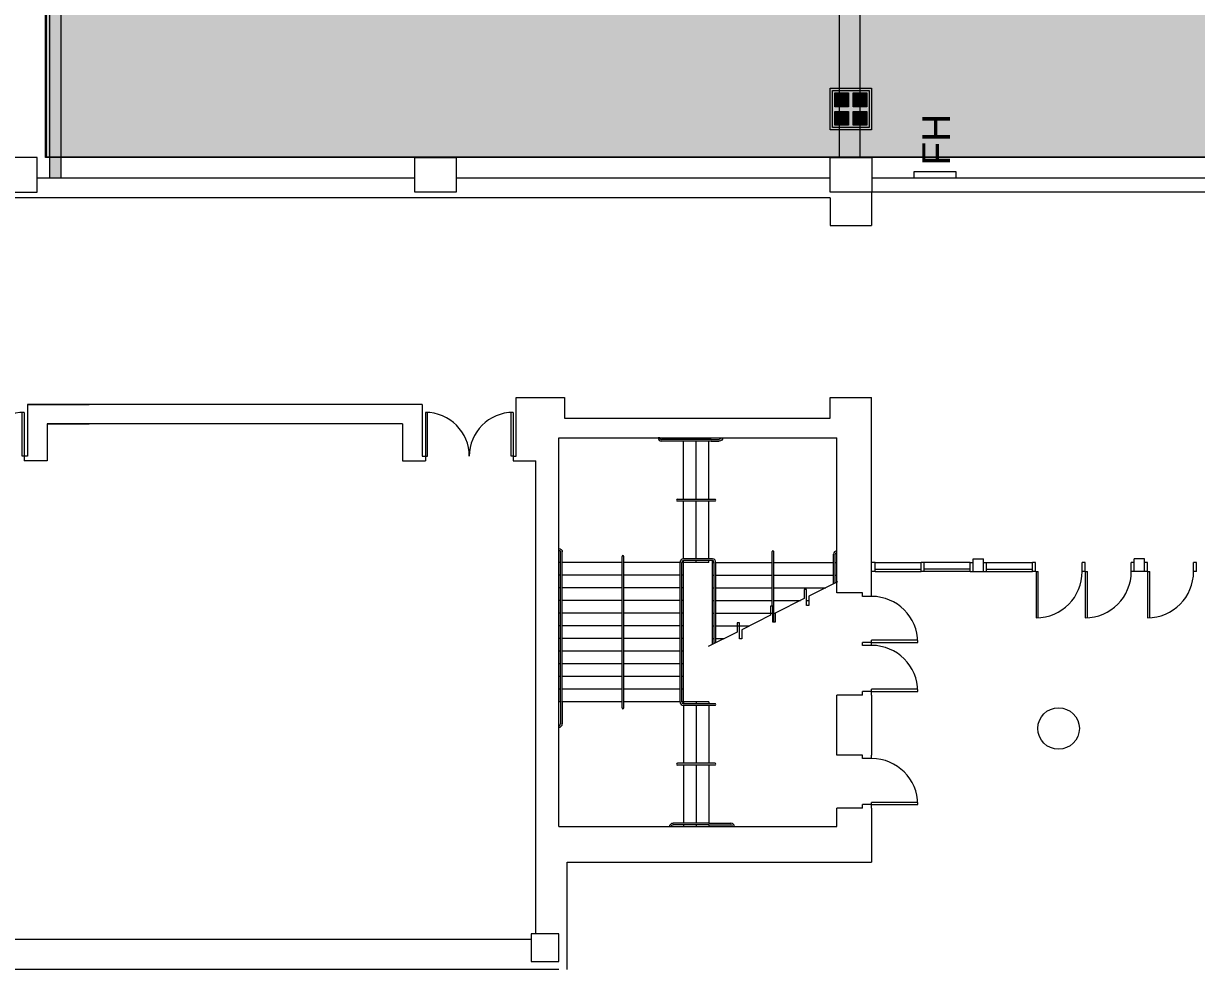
# Model space of a CAD drawing. Header units: inches. Extents: x -10671 to 1761, y -674 to 7170.
# Drawn here: x -2535 to -1519, y -671 to 150 of the extents above; entities that cross this region are included whole.
import ezdxf

# ---------------------------------------------------------------- set-up
doc = ezdxf.new("R2010")
doc.units = ezdxf.units.IN
doc.header["$LTSCALE"] = 19.2
doc.header["$MEASUREMENT"] = 0
for name, color, linetype, lineweight in [('DWG-0', 7, 'Continuous', 18), ('Venue-Floor Pockets', 7, 'Continuous', 5), ('Venue-Walls and Doors', 7, 'Continuous', 5)]:
    doc.layers.add(name, color=color, linetype=linetype, lineweight=lineweight)
for name, color, linetype, lineweight, true_color in [('DWG-bldg-utility box', 3, 'Continuous', 18, 0x00ff00), ('Venue-Ceiling-Obstructions', 7, 'Continuous', 5, 0xdd0000), ('Venue-Columns', 7, 'Continuous', 18, 0xc0c0c0), ('Venue-Fire Apparatus and Text', 1, 'Continuous', 5, 0xff0000), ('Venue-NO HANG ZONE', 7, 'Continuous', 15, 0xdd0000), ('Venue-Rigging Steel-Low', 7, 'Continuous', 5, 0x0000dd)]:
    doc.layers.add(name, color=color, linetype=linetype, lineweight=lineweight, true_color=true_color)
doc.styles.add('Arial', font='Arial')

# ---------------------------------------------------------------- blocks, each defined once
blk = doc.blocks.new('A-xp01$0$AD04A')
at = {"layer": 'DWG-0'}
for p, q in [((-1, 1), (-1, 0)), ((-0.951, 0), (-0.951, 0.999)), ((0.951, 0), (0.951, 0.999)), ((1, 1), (1, 0)), ((-1, 0), (-0.951, 0)), ((1, 0), (0.951, 0))]:
    blk.add_line(p, q, dxfattribs=at)
for centre, start, end in [((-1, 0), 0, 90), ((1, 0), 90, 180)]:
    blk.add_arc(centre, 1, start, end, dxfattribs=at)
blk = doc.blocks.new('A-xp01$0$AD05A')
at = {"layer": 'DWG-0'}
for p, q in [((0, 0), (0.049, 0)), ((0, 0), (0, -1)), ((0.049, -0.999), (0.049, 0))]:
    blk.add_line(p, q, dxfattribs=at)
blk.add_arc((0, 0), 1, 270, 0, dxfattribs=at)
blk = doc.blocks.new('A-xp01$0$AA22C')
at = {"layer": 'DWG-0'}
for p, q in [((0, 0), (0, -12.666)), ((1, 0), (1, -12.666)), ((-1, -13.666), (-1, -14.666))]:
    blk.add_line(p, q, dxfattribs=at)
for radius in [2, 1]:
    blk.add_arc((-1, -12.666), radius, 270, 0, dxfattribs=at)
blk = doc.blocks.new('A-xp01$0$COL-36R')
at = {"layer": 'DWG-0'}
blk.add_circle((0, 0), 18, dxfattribs=at)
blk = doc.blocks.new('A-xp01$0$AA22B')
at = {"layer": 'DWG-0'}
for p, q in [((0, 0), (0, -4.666)), ((1, 0), (1, -4.666)), ((-1, -5.666), (-1, -6.666))]:
    blk.add_line(p, q, dxfattribs=at)
for radius in [2, 1]:
    blk.add_arc((-1, -4.666), radius, 270, 0, dxfattribs=at)
blk = doc.blocks.new('A-xp01$0$B$2424')
at = {"layer": 'Venue-Walls and Doors', "flags": 128}
blk.add_lwpolyline([(-12, -12), (12, -12), (12, 12), (-12, 12)], close=True, dxfattribs=at)
blk.add_lwpolyline([(-12, -12), (12, -12), (12, 12), (-12, 12)], close=True, dxfattribs=at)
blk = doc.blocks.new('A-xp01$0$B$3036')
at = {"layer": 'DWG-0', "flags": 128}
blk.add_lwpolyline([(-15, -18), (-15, 18), (15, 18), (15, -18)], close=True, dxfattribs=at)
blk = doc.blocks.new('A-xp01$0$B$3030')
at = {"layer": 'DWG-0', "flags": 128}
blk.add_lwpolyline([(-15, -15), (15, -15), (15, 15), (-15, 15)], close=True, dxfattribs=at)
blk = doc.blocks.new('FLOORBOX')
at = {"layer": 'Venue-Floor Pockets', "linetype": 'Continuous', "lineweight": 0, "true_color": 0xaaaaaa}
blk.add_hatch(color=253, dxfattribs=at).paths.add_polyline_path([(-18, 18), (18, 18), (18, -18), (-18, -18)])
at = {"layer": 'Venue-Floor Pockets', "linetype": 'Continuous', "lineweight": 0, "true_color": 0xbbbbbb}
blk.add_hatch(color=9, dxfattribs=at).paths.add_polyline_path([(-16, 16), (16, 16), (16, -16), (-16, -16)])
at = {"layer": 'Venue-Floor Pockets', "linetype": 'Continuous', "lineweight": 0, "true_color": 0xdddddd}
for points in [[(-14, 14), (-2, 14), (-2, 2), (-14, 2)], [(2, 14), (14, 14), (14, 2), (2, 2)], [(-14, -2), (-2, -2), (-2, -14), (-14, -14)], [(2, -2), (14, -2), (14, -14), (2, -14)]]:
    blk.add_hatch(color=254, dxfattribs=at).paths.add_polyline_path(points)
at = {"layer": 'Venue-Floor Pockets', "color": 7, "linetype": 'Continuous', "lineweight": 5, "flags": 128}
for points in [[(-18, 18), (18, 18), (18, -18), (-18, -18)], [(-16, 16), (16, 16), (16, -16), (-16, -16)], [(-14, 14), (-2, 14), (-2, 2), (-14, 2)], [(2, 14), (14, 14), (14, 2), (2, 2)], [(-14, -2), (-2, -2), (-2, -14), (-14, -14)], [(2, -2), (14, -2), (14, -14), (2, -14)]]:
    blk.add_lwpolyline(points, close=True, dxfattribs=at)
blk = doc.blocks.new('No Hang Zone H_1 (2D)')
at = {"layer": 'Venue-NO HANG ZONE', "linetype": 'Continuous', "lineweight": 0}
blk.add_hatch(color=7, dxfattribs=at).paths.add_polyline_path([(-1245.0112, 1241.49465), (-1245.0112, -1241.49465), (1245.0112, -1241.49465), (1245.0112, -914.50545), (-985.5915, -914.50545), (-985.5915, 1241.49465)])
at = {"layer": 'Venue-NO HANG ZONE', "flags": 128}
blk.add_lwpolyline([(-1245.0112, 1241.49465), (-1245.0112, -1241.49465), (1245.0112, -1241.49465), (1245.0112, -914.50545), (-985.5915, -914.50545), (-985.5915, 1241.49465)], close=True, dxfattribs=at)

msp = doc.modelspace()

# ---------------------------------------------------------------- hatches: boundary and pattern name
at = {"layer": 'Venue-Ceiling-Obstructions', "linetype": 'Continuous', "lineweight": 0, "true_color": 0xffff00}
msp.add_hatch(color=2, dxfattribs=at).paths.add_polyline_path([(-2512.8, 1258.7), (-2512.6, 15.6), (-2502.5, 15.6), (-2502.3, 1258.6)])
at = {"layer": 'Venue-NO HANG ZONE', "linetype": 'Continuous', "lineweight": 0}
msp.add_hatch(color=7, dxfattribs=at).paths.add_polyline_path([(-2516, 33.2), (-2516, 292.7), (-360, 292.7), (-360, 33.2)])

# ---------------------------------------------------------------- linework, layer by layer
at = {"layer": 'Venue-Ceiling-Obstructions', "flags": 128}
msp.add_lwpolyline([(-2512.8, 1258.7), (-2512.6, 15.6), (-2502.5, 15.6), (-2502.3, 1258.6)], close=True, dxfattribs=at)
at = {"layer": 'Venue-Fire Apparatus and Text', "linetype": 'Continuous', "flags": 128}
msp.add_lwpolyline([(-1763.3, 15.3), (-1763.3, 21.3), (-1727.3, 21.3), (-1727.3, 15.3)], dxfattribs=at)
at = {"layer": 'Venue-NO HANG ZONE', "flags": 128}
msp.add_lwpolyline([(-2516, 33.2), (-2516, 292.7), (-360, 292.7), (-360, 33.2)], close=True, dxfattribs=at)
at = {"layer": 'Venue-Rigging Steel-Low'}
for p, q in [((-1828.1, 33.3), (-1828.1, 2523)), ((-1810.1, 33.3), (-1810.1, 2523))]:
    msp.add_line(p, q, dxfattribs=at)
at = {"layer": 'Venue-Walls and Doors', "linetype": 'Continuous'}
for p, q in [((-2196.2, 15.3), (-2523.2, 15.3)), ((-1836.2, 15.3), (-2160.2, 15.3)), ((-1476.3, 15.3), (-1800.2, 15.3)), ((-1476.3, 3.3), (-1800.2, 3.3)), ((-2423.8, -1.7), (-2598.2, -1.7)), ((-1836.2, -1.7), (-2423.8, -1.7)), ((-2189.7, -180.7), (-2531.8, -180.7)), ((-2531.8, -180.7), (-2478.2, -180.7)), ((-2206.7, -197.7), (-2514.8, -197.7)), ((-2514.8, -197.7), (-2514.8, -229.7)), ((-2514.8, -197.7), (-2514.8, -229.7)), ((-2514.8, -197.7), (-2478.2, -197.7)), ((-2206.7, -197.7), (-2206.7, -229.7)), ((-2071.3, -670.7), (-2657.2, -670.7))]:
    msp.add_line(p, q, dxfattribs=at)
at = {"layer": 'Venue-Walls and Doors'}
for p, q in [((-1800.3, 3.3), (-1800.3, -25.7)), ((-2478.3, -1.7), (-2621.2, -1.7)), ((-1836.3, -1.7), (-1836.3, -25.7)), ((-1836.3, -25.7), (-1800.3, -25.7)), ((-2531.8, -180.7), (-2531.8, -225.7)), ((-2531.8, -180.7), (-2531.8, -225.7)), ((-2189.7, -180.7), (-2189.7, -225.7)), ((-2108.2, -225.7), (-2108.2, -174.7)), ((-2108.2, -174.7), (-2066.3, -174.7)), ((-2066.3, -174.7), (-2066.3, -192.7)), ((-1836.3, -192.7), (-1836.3, -174.7)), ((-1836.3, -174.7), (-1800.3, -174.7)), ((-1800.3, -344.2), (-1800.3, -174.7)), ((-2066.3, -192.7), (-1836.3, -192.7)), ((-2071.3, -209.7), (-1830.3, -209.7)), ((-2071.3, -546.7), (-2071.3, -209.7)), ((-1963.3, -211.2), (-1963.3, -209.7)), ((-1939.3, -211.2), (-1963.3, -211.2)), ((-1939.3, -212.7), (-1963.3, -212.7)), ((-1963.3, -262.9), (-1963.3, -212.7)), ((-1952.3, -211.2), (-1952.3, -209.7)), ((-1952.3, -262.9), (-1952.3, -212.7)), ((-1941.3, -211.2), (-1941.3, -209.7)), ((-1941.3, -262.9), (-1941.3, -212.7)), ((-1830.3, -344.2), (-1830.3, -209.7)), ((-2534.5, -225.7), (-2534.5, -229.7)), ((-2534.5, -225.7), (-2534.5, -229.7)), ((-2531.8, -225.7), (-2534.5, -225.7)), ((-2531.8, -225.7), (-2534.5, -225.7)), ((-2514.8, -229.7), (-2534.5, -229.7)), ((-2514.8, -229.7), (-2534.5, -229.7)), ((-2206.7, -229.7), (-2186.9, -229.7)), ((-2189.7, -225.7), (-2186.9, -225.7)), ((-2186.9, -225.7), (-2186.9, -229.7)), ((-2110.9, -225.7), (-2110.9, -229.7)), ((-2110.9, -225.7), (-2108.2, -225.7)), ((-2110.9, -225.7), (-2108.2, -225.7)), ((-2110.9, -229.7), (-2091.3, -229.7)), ((-2091.3, -639.7), (-2091.3, -229.7)), ((-1968.5, -262.9), (-1936, -262.9)), ((-1968.5, -264.4), (-1936, -264.4)), ((-1963.3, -314.7), (-1963.3, -264.4)), ((-1952.3, -314.7), (-1952.3, -264.4)), ((-1941.3, -314.7), (-1941.3, -264.4)), ((-2016.5, -443.9), (-2016.5, -312.5)), ((-2015, -443.9), (-2015, -312.5)), ((-1938.3, -314.7), (-1963.3, -314.7)), ((-1886.5, -355.6), (-1886.5, -308.4)), ((-1885, -369.6), (-1885, -308.4)), ((-1712.3, -314.7), (-1703.3, -314.7)), ((-1712.3, -325.7), (-1712.3, -314.7)), ((-1703.3, -325.7), (-1703.3, -314.7)), ((-1572.8, -325.7), (-1572.8, -314.7)), ((-1563.8, -314.7), (-1572.8, -314.7)), ((-1563.8, -325.7), (-1563.8, -314.7)), ((-2069.8, -317.7), (-2071.3, -317.7)), ((-2069.8, -438.7), (-2069.8, -315.7)), ((-2068.3, -438.7), (-2068.3, -315.7)), ((-2016.5, -317.7), (-2068.3, -317.7)), ((-1966.3, -317.7), (-2015, -317.7)), ((-1966.3, -438.7), (-1966.3, -317.7)), ((-1964.8, -438.7), (-1964.8, -317.7)), ((-1963.3, -317.7), (-1964.8, -317.7)), ((-1963.3, -317.7), (-1964.8, -317.7)), ((-1938.3, -316.2), (-1963.3, -316.2)), ((-1963.3, -317.7), (-1963.3, -316.2)), ((-1963.3, -438.7), (-1963.3, -317.7)), ((-1941.3, -317.7), (-1963.3, -317.7)), ((-1952.3, -317.7), (-1952.3, -316.2)), ((-1941.3, -317.7), (-1941.3, -316.2)), ((-1938.3, -317.7), (-1938.3, -316.2)), ((-1938.3, -388.8), (-1938.3, -317.7)), ((-1938.3, -317.7), (-1936.8, -317.7)), ((-1938.3, -317.7), (-1936.8, -317.7)), ((-1936.8, -388.1), (-1936.8, -317.7)), ((-1935.3, -387.3), (-1935.3, -317.7)), ((-1935.3, -317.7), (-1886.5, -317.7)), ((-1885, -317.7), (-1833.3, -317.7)), ((-1833.3, -336.3), (-1833.3, -317.7)), ((-1831.8, -335.6), (-1831.8, -317.7)), ((-1831.8, -317.7), (-1830.3, -317.7)), ((-1797.3, -317.7), (-1800.3, -317.7)), ((-1797.3, -317.7), (-1757.3, -317.7)), ((-1797.3, -325.7), (-1797.3, -317.7)), ((-1797.3, -323.7), (-1757.3, -323.7)), ((-1757.3, -325.7), (-1757.3, -317.7)), ((-1754.8, -317.7), (-1757.3, -317.7)), ((-1714.8, -317.7), (-1754.8, -317.7)), ((-1754.8, -325.7), (-1754.8, -317.7)), ((-1714.8, -323.7), (-1754.8, -323.7)), ((-1714.8, -325.7), (-1714.8, -317.7)), ((-1714.8, -317.7), (-1712.3, -317.7)), ((-1703.3, -317.7), (-1700.8, -317.7)), ((-1700.8, -317.7), (-1660.8, -317.7)), ((-1700.8, -325.7), (-1700.8, -317.7)), ((-1700.8, -323.7), (-1660.8, -323.7)), ((-1660.8, -325.7), (-1660.8, -317.7)), ((-1658.3, -317.7), (-1660.8, -317.7)), ((-1658.3, -325.7), (-1658.3, -317.7)), ((-1615.3, -317.7), (-1617.8, -317.7)), ((-1617.8, -325.7), (-1617.8, -317.7)), ((-1615.2, -325.7), (-1615.2, -317.7)), ((-1575.3, -325.7), (-1575.3, -317.7)), ((-1572.8, -317.7), (-1575.3, -317.7)), ((-1561.3, -317.7), (-1563.8, -317.7)), ((-1561.3, -325.7), (-1561.3, -317.7)), ((-1521.3, -325.7), (-1521.3, -317.7)), ((-1518.8, -317.7), (-1521.3, -317.7)), ((-1518.8, -325.7), (-1518.8, -317.7)), ((-2069.8, -328.7), (-2071.3, -328.7)), ((-2016.5, -328.7), (-2068.3, -328.7)), ((-1966.3, -328.7), (-2015, -328.7)), ((-1963.3, -328.7), (-1964.8, -328.7)), ((-1938.3, -328.7), (-1936.8, -328.7)), ((-1935.3, -328.7), (-1886.5, -328.7)), ((-1885, -328.7), (-1833.3, -328.7)), ((-1831.8, -328.7), (-1830.3, -328.7)), ((-1797.3, -325.7), (-1800.3, -325.7)), ((-1797.3, -325.7), (-1757.3, -325.7)), ((-1754.8, -325.7), (-1757.3, -325.7)), ((-1714.8, -325.7), (-1754.8, -325.7)), ((-1714.8, -325.7), (-1700.8, -325.7)), ((-1700.8, -325.7), (-1660.8, -325.7)), ((-1658.3, -325.7), (-1660.8, -325.7)), ((-1615.3, -325.7), (-1617.8, -325.7)), ((-1572.8, -325.7), (-1575.3, -325.7)), ((-1563.8, -325.7), (-1572.8, -325.7)), ((-1561.3, -325.7), (-1563.8, -325.7)), ((-1518.8, -325.7), (-1521.3, -325.7)), ((-2069.8, -339.7), (-2071.3, -339.7)), ((-2016.5, -339.7), (-2068.3, -339.7)), ((-1966.3, -339.7), (-2015, -339.7)), ((-1963.3, -339.7), (-1964.8, -339.7)), ((-1938.3, -339.7), (-1936.8, -339.7)), ((-1935.3, -339.7), (-1886.5, -339.7)), ((-1885, -339.7), (-1840, -339.7)), ((-1808.3, -344.2), (-1830.3, -344.2)), ((-1808.3, -347.2), (-1808.3, -344.2)), ((-1800.3, -347.2), (-1800.3, -344.2)), ((-2069.8, -350.7), (-2071.3, -350.7)), ((-2016.5, -350.7), (-2068.3, -350.7)), ((-1966.3, -350.7), (-2015, -350.7)), ((-1963.3, -350.7), (-1964.8, -350.7)), ((-1938.3, -350.7), (-1936.8, -350.7)), ((-1935.3, -350.7), (-1886.5, -350.7)), ((-1885, -350.7), (-1862, -350.7)), ((-1856.8, -350.7), (-1854.8, -350.7)), ((-1800.3, -347.2), (-1808.3, -347.2)), ((-2069.8, -361.7), (-2071.3, -361.7)), ((-2016.5, -361.7), (-2068.3, -361.7)), ((-1966.3, -361.7), (-2015, -361.7)), ((-1963.3, -361.7), (-1964.8, -361.7)), ((-1938.3, -361.7), (-1936.8, -361.7)), ((-1935.3, -361.7), (-1886.5, -361.7)), ((-1885, -361.7), (-1883.8, -361.7)), ((-2069.8, -372.7), (-2071.3, -372.7)), ((-2016.5, -372.7), (-2068.3, -372.7)), ((-1966.3, -372.7), (-2015, -372.7)), ((-1963.3, -372.7), (-1964.8, -372.7)), ((-1938.3, -372.7), (-1936.8, -372.7)), ((-1935.3, -372.7), (-1906, -372.7)), ((-2069.8, -383.7), (-2071.3, -383.7)), ((-2016.5, -383.7), (-2068.3, -383.7)), ((-1966.3, -383.7), (-2015, -383.7)), ((-1963.3, -383.7), (-1964.8, -383.7)), ((-1938.3, -383.7), (-1936.8, -383.7)), ((-1935.3, -383.7), (-1928, -383.7)), ((-2069.8, -394.7), (-2071.3, -394.7)), ((-2016.5, -394.7), (-2068.3, -394.7)), ((-1966.3, -394.7), (-2015, -394.7)), ((-1963.3, -394.7), (-1964.8, -394.7)), ((-1800.3, -387.2), (-1808.3, -387.2)), ((-1808.3, -389.7), (-1808.3, -387.2)), ((-1800.3, -389.7), (-1808.3, -389.7)), ((-1800.3, -389.7), (-1800.3, -387.2)), ((-2069.8, -405.7), (-2071.3, -405.7)), ((-2016.5, -405.7), (-2068.3, -405.7)), ((-1966.3, -405.7), (-2015, -405.7)), ((-1963.3, -405.7), (-1964.8, -405.7)), ((-2069.8, -416.7), (-2071.3, -416.7)), ((-2016.5, -416.7), (-2068.3, -416.7)), ((-1966.3, -416.7), (-2015, -416.7)), ((-1963.3, -416.7), (-1964.8, -416.7)), ((-2069.8, -427.7), (-2071.3, -427.7)), ((-2016.5, -427.7), (-2068.3, -427.7)), ((-1966.3, -427.7), (-2015, -427.7)), ((-1963.3, -427.7), (-1964.8, -427.7)), ((-1830.3, -484.7), (-1830.3, -432.7)), ((-1808.3, -432.7), (-1830.3, -432.7)), ((-1808.3, -432.7), (-1808.3, -429.7)), ((-1800.3, -429.7), (-1808.3, -429.7)), ((-1800.3, -432.7), (-1800.3, -429.7)), ((-1800.3, -432.7), (-1800.3, -484.7)), ((-2069.8, -438.7), (-2071.3, -438.7)), ((-2016.5, -438.7), (-2068.3, -438.7)), ((-1966.3, -438.7), (-2015, -438.7)), ((-1963.3, -438.7), (-1964.8, -438.7)), ((-1941.3, -438.7), (-1963.3, -438.7)), ((-1963.3, -438.7), (-1963.3, -440.2)), ((-1936, -440.2), (-1963.3, -440.2)), ((-1936, -441.7), (-1963.3, -441.7)), ((-1963.3, -441.7), (-1963.3, -491.9)), ((-1952.3, -438.7), (-1952.3, -440.2)), ((-1952.3, -441.7), (-1952.3, -491.9)), ((-1941.3, -438.7), (-1941.3, -440.2)), ((-1941.3, -441.7), (-1941.3, -491.9)), ((-1808.3, -484.7), (-1830.3, -484.7)), ((-1808.3, -487.7), (-1808.3, -484.7)), ((-1800.3, -487.7), (-1808.3, -487.7)), ((-1800.3, -487.7), (-1800.3, -484.7)), ((-1936, -491.9), (-1968.5, -491.9)), ((-1936, -493.4), (-1968.5, -493.4)), ((-1963.3, -493.4), (-1963.3, -543.7)), ((-1952.3, -493.4), (-1952.3, -543.7)), ((-1941.3, -493.4), (-1941.3, -543.7)), ((-1800.3, -527.7), (-1808.3, -527.7)), ((-1808.3, -530.7), (-1808.3, -527.7)), ((-1800.3, -530.7), (-1800.3, -527.7)), ((-1808.3, -530.7), (-1830.3, -530.7)), ((-1830.3, -546.7), (-1830.3, -530.7)), ((-1800.3, -530.7), (-1800.3, -577.7)), ((-2071.3, -546.7), (-1830.3, -546.7)), ((-1941.3, -543.7), (-1965.3, -543.7)), ((-1941.3, -545.2), (-1965.3, -545.2)), ((-1963.3, -545.2), (-1963.3, -546.7)), ((-1952.3, -545.2), (-1952.3, -546.7)), ((-1941.3, -545.2), (-1941.3, -546.7)), ((-2064.2, -577.7), (-1800.3, -577.7)), ((-2064.2, -670.7), (-2064.2, -577.7)), ((-2095.3, -644.7), (-2630.2, -644.7))]:
    msp.add_line(p, q, dxfattribs=at)
at = {"layer": 'Venue-Walls and Doors', "flags": 128}
msp.add_lwpolyline([(-1829.8, -334.6), (-1854.8, -347.1), (-1854.8, -355.1), (-1856.8, -355.1), (-1856.8, -341.1), (-1858.8, -341.1), (-1858.8, -349.1), (-1883.8, -361.6), (-1883.8, -369.6), (-1885.8, -369.6), (-1885.8, -355.6), (-1887.8, -355.6), (-1887.8, -363.6), (-1912.8, -376.1), (-1912.8, -384.1), (-1914.8, -384.1), (-1914.8, -370.1), (-1916.8, -370.1), (-1916.8, -378.1), (-1941.8, -390.6)], dxfattribs=at)
at = {"layer": 'Venue-Walls and Doors'}
for centre, radius, start, end in [((-1968.5, -263.7), 0.75, 90, 270), ((-1936, -263.7), 0.75, 270, 90), ((-2015.8, -312.5), 0.75, 0, 180), ((-1963.3, -317.7), 3, 90, 180), ((-1938.3, -317.7), 3, 0, 90), ((-1885.8, -308.4), 0.75, 0, 180), ((-1963.3, -317.7), 1.5, 90, 180), ((-1938.3, -317.7), 1.5, 0, 90), ((-2015.8, -443.9), 0.75, 180, 0), ((-1963.3, -438.7), 3, 180, 270), ((-1963.3, -438.7), 1.5, 180, 270), ((-1936, -440.9), 0.75, 270, 90), ((-1968.5, -492.7), 0.75, 90, 270), ((-1936, -492.7), 0.75, 270, 90)]:
    msp.add_arc(centre, radius, start, end, dxfattribs=at)

# ---------------------------------------------------------------- block references
at = {"layer": 'DWG-bldg-utility box', "rotation": 90}
msp.add_blockref('FLOORBOX', (-1818.3, 75.3), dxfattribs=at)
at = {"layer": 'Venue-Columns', "rotation": 90}
for name, p in [('A-xp01$0$B$3030', (-2538.3, 18.3)), ('A-xp01$0$B$3036', (-2178.2, 18.3)), ('A-xp01$0$B$3036', (-1818.2, 18.3)), ('A-xp01$0$COL-36R', (-1638.3, -461.7)), ('A-xp01$0$B$2424', (-2083.3, -651.7))]:
    msp.add_blockref(name, p, dxfattribs=at)
at = {"layer": 'Venue-NO HANG ZONE', "rotation": 90}
msp.add_blockref('No Hang Zone H_1 (2D)', (-1274, 1278.8), dxfattribs=at)
at = {"layer": 'Venue-Walls and Doors'}
for name, p, xscale, yscale, zscale in [('A-xp01$0$AD04A', (-2572.5, -225.7), 38, 38, 38), ('A-xp01$0$AD04A', (-2572.5, -225.7), 38, 38, 38), ('A-xp01$0$AD04A', (-2148.9, -225.7), 38, 38, 38), ('A-xp01$0$AD05A', (-1657.8, -325.7), 40, 40, 40), ('A-xp01$0$AD05A', (-1615.3, -325.7), 40, 40, 40), ('A-xp01$0$AD05A', (-1561.3, -325.7), 40, 40, 40), ('A-xp01$0$AA22C', (-2069.8, -438.7), 1.5, 1.5, 1.5)]:
    msp.add_blockref(name, p, dxfattribs=dict(at, xscale=xscale, yscale=yscale, zscale=zscale))
for name, p, xscale, yscale, zscale, rotation in [('A-xp01$0$AA22C', (-1963.3, -211.2), 1.5, 1.5, 1.5, 270), ('A-xp01$0$AA22B', (-1831.8, -317.7), 1.5, 1.5, 1.5, 180), ('A-xp01$0$AD05A', (-1800.3, -387.2), 40, 40, 40, 90), ('A-xp01$0$AD05A', (-1800.3, -429.7), 40, 40, 40, 90), ('A-xp01$0$AD05A', (-1800.3, -527.7), 40, 40, 40, 90), ('A-xp01$0$AA22C', (-1941.3, -545.2), 1.5, 1.5, 1.5, 90)]:
    msp.add_blockref(name, p, dxfattribs=dict(at, xscale=xscale, yscale=yscale, zscale=zscale, rotation=rotation))
at = {"layer": 'Venue-Walls and Doors', "xscale": -1.5, "yscale": 1.5}
for p, rotation in [((-1939.3, -211.2), 90), ((-2069.8, -315.7), 180), ((-1965.3, -545.2), 270)]:
    msp.add_blockref('A-xp01$0$AA22B', p, dxfattribs=dict(at, rotation=rotation))

# ---------------------------------------------------------------- texts
at = {"layer": 'Venue-Fire Apparatus and Text', "insert": (-1744.3, 48.7), "char_height": 24, "attachment_point": 5, "rotation": 90, "line_spacing_factor": 0.970891, "style": 'Arial'}
msp.add_mtext('FH', dxfattribs=at)

doc.saveas('drawing.dxf')
